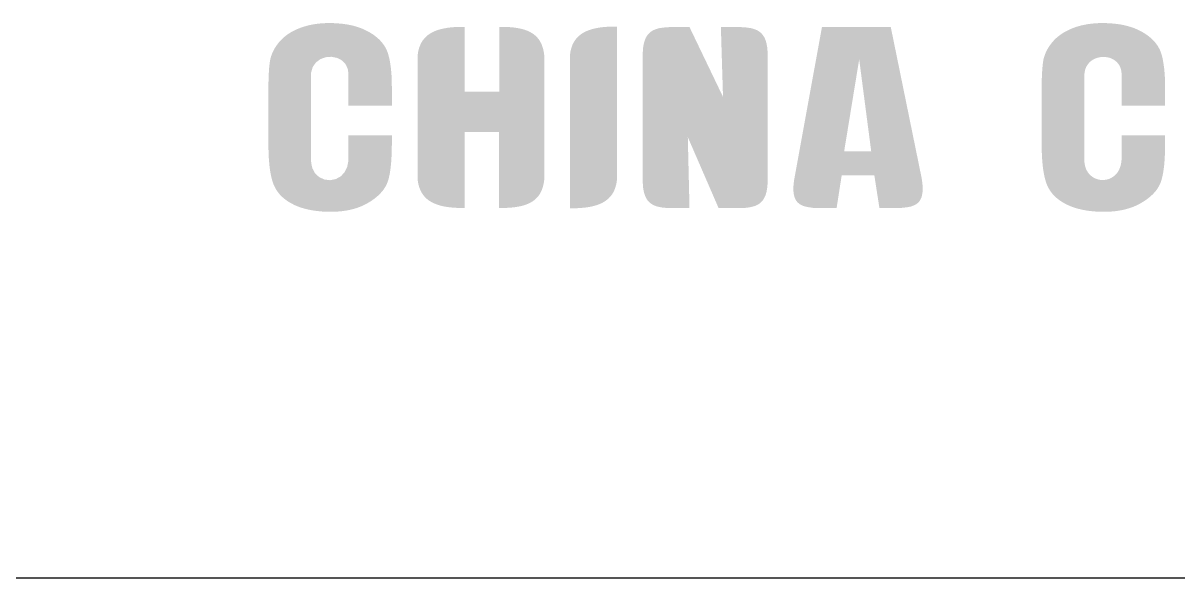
# Model space of a CAD drawing. Extents: x 757 to 8510, y -6585 to 527.
# Drawn here: x 1797.13 to 1817.7, y -833.65 to -823.76 of the extents above; entities that cross this region are included whole.
import ezdxf

# ---------------------------------------------------------------- set-up
doc = ezdxf.new("R2010")
doc.units = 0
doc.header["$MEASUREMENT"] = 0
doc.layers.add('图框', color=92, linetype='CONTINUOUS')

# ---------------------------------------------------------------- blocks, each defined once
blk = doc.blocks.new('LOGO_CD')
at = {"layer": '图框', "linetype": 'Continuous', "lineweight": -3}
h = blk.add_hatch(color=7, dxfattribs=at)
h.dxf.hatch_style = 1
h.paths.add_polyline_path([(25.661, 7.111), (25.63, 7.07), (25.602, 7.029), (25.577, 6.988), (25.556, 6.946), (25.538, 6.904), (25.523, 6.861), (25.511, 6.818), (25.503, 6.774), (25.5, 6.752), (25.497, 6.728), (25.494, 6.703), (25.491, 6.676), (25.489, 6.648), (25.487, 6.619), (25.485, 6.589), (25.483, 6.557), (25.482, 6.523), (25.48, 6.488), (25.479, 6.452), (25.478, 6.415), (25.477, 6.376), (25.477, 6.336), (25.477, 6.294), (25.476, 6.251), (25.476, 6.251), (25.476, 5.309), (25.476, 5.294), (25.477, 5.28), (25.477, 5.265), (25.477, 5.251), (25.477, 5.236), (25.477, 5.222), (25.477, 5.208), (25.478, 5.194), (25.478, 5.18), (25.479, 5.167), (25.479, 5.153), (25.479, 5.139), (25.48, 5.126), (25.481, 5.113), (25.481, 5.1), (25.482, 5.087), (25.482, 5.074), (25.483, 5.061), (25.484, 5.048), (25.485, 5.036), (25.486, 5.023), (25.487, 5.011), (25.488, 4.999), (25.489, 4.987), (25.49, 4.975), (25.491, 4.963), (25.492, 4.951), (25.493, 4.939), (25.494, 4.928), (25.495, 4.916), (25.497, 4.905), (25.498, 4.894), (25.499, 4.883), (25.501, 4.872), (25.502, 4.861), (25.504, 4.851), (25.505, 4.84), (25.507, 4.829), (25.508, 4.819), (25.51, 4.809), (25.512, 4.799), (25.513, 4.789), (25.515, 4.779), (25.517, 4.769), (25.519, 4.759), (25.521, 4.75), (25.523, 4.74), (25.525, 4.731), (25.527, 4.722), (25.529, 4.713), (25.531, 4.704), (25.533, 4.695), (25.535, 4.686), (25.538, 4.678), (25.54, 4.669), (25.542, 4.661), (25.545, 4.653), (25.547, 4.644), (25.549, 4.636), (25.552, 4.629), (25.555, 4.621), (25.557, 4.613), (25.56, 4.605), (25.562, 4.598), (25.574, 4.569), (25.587, 4.541), (25.601, 4.513), (25.617, 4.487), (25.634, 4.461), (25.652, 4.436), (25.672, 4.411), (25.693, 4.388), (25.716, 4.365), (25.74, 4.343), (25.766, 4.322), (25.793, 4.302), (25.821, 4.282), (25.851, 4.264), (25.882, 4.246), (25.914, 4.229), (25.948, 4.212), (25.982, 4.197), (26.018, 4.183), (26.055, 4.17), (26.094, 4.158), (26.133, 4.147), (26.173, 4.137), (26.215, 4.128), (26.258, 4.12), (26.302, 4.113), (26.347, 4.108), (26.393, 4.103), (26.44, 4.099), (26.488, 4.097), (26.538, 4.095), (26.589, 4.094), (26.637, 4.095), (26.685, 4.097), (26.731, 4.1), (26.777, 4.104), (26.822, 4.11), (26.866, 4.117), (26.909, 4.125), (26.95, 4.134), (26.991, 4.145), (27.031, 4.156), (27.07, 4.169), (27.108, 4.183), (27.145, 4.199), (27.181, 4.215), (27.216, 4.233), (27.25, 4.252), (27.283, 4.272), (27.314, 4.292), (27.344, 4.313), (27.373, 4.334), (27.399, 4.356), (27.425, 4.378), (27.449, 4.4), (27.471, 4.423), (27.492, 4.446), (27.512, 4.469), (27.53, 4.493), (27.546, 4.518), (27.561, 4.542), (27.575, 4.568), (27.587, 4.593), (27.597, 4.619), (27.602, 4.632), (27.607, 4.646), (27.611, 4.661), (27.616, 4.676), (27.62, 4.692), (27.624, 4.708), (27.628, 4.725), (27.632, 4.742), (27.635, 4.76), (27.639, 4.778), (27.642, 4.797), (27.645, 4.817), (27.648, 4.837), (27.651, 4.858), (27.654, 4.879), (27.656, 4.901), (27.658, 4.924), (27.661, 4.947), (27.663, 4.97), (27.665, 4.994), (27.666, 5.019), (27.668, 5.044), (27.669, 5.07), (27.671, 5.097), (27.672, 5.124), (27.673, 5.151), (27.674, 5.179), (27.675, 5.208), (27.675, 5.237), (27.675, 5.267), (27.676, 5.298), (27.676, 5.329), (27.676, 5.329), (27.676, 5.454), (26.9, 5.454), (26.9, 4.995), (26.879, 4.892), (26.834, 4.799), (26.765, 4.726), (26.677, 4.677), (26.576, 4.657), (26.475, 4.669), (26.381, 4.712), (26.307, 4.781), (26.261, 4.867), (26.239, 4.958), (26.237, 5.013), (26.237, 6.573), (26.264, 6.671), (26.321, 6.754), (26.402, 6.815), (26.498, 6.849), (26.6, 6.857), (26.699, 6.837), (26.789, 6.791), (26.856, 6.718), (26.893, 6.63), (26.9, 6.563), (26.9, 5.983), (27.676, 5.983), (27.676, 6.289), (27.675, 6.345), (27.674, 6.399), (27.673, 6.451), (27.671, 6.501), (27.668, 6.549), (27.664, 6.595), (27.66, 6.64), (27.655, 6.682), (27.649, 6.723), (27.643, 6.762), (27.636, 6.799), (27.629, 6.834), (27.62, 6.867), (27.612, 6.899), (27.602, 6.928), (27.592, 6.956), (27.581, 6.983), (27.568, 7.009), (27.554, 7.034), (27.538, 7.059), (27.521, 7.083), (27.503, 7.107), (27.483, 7.13), (27.462, 7.153), (27.439, 7.175), (27.415, 7.196), (27.389, 7.217), (27.363, 7.238), (27.334, 7.258), (27.304, 7.277), (27.273, 7.296), (27.24, 7.314), (27.206, 7.331), (27.171, 7.347), (27.135, 7.363), (27.098, 7.377), (27.059, 7.389), (27.02, 7.401), (26.979, 7.412), (26.937, 7.421), (26.894, 7.43), (26.85, 7.437), (26.805, 7.443), (26.758, 7.448), (26.711, 7.452), (26.662, 7.455), (26.612, 7.457), (26.561, 7.457), (26.524, 7.457), (26.487, 7.456), (26.45, 7.454), (26.415, 7.452), (26.379, 7.448), (26.344, 7.444), (26.31, 7.44), (26.276, 7.434), (26.243, 7.428), (26.21, 7.421), (26.178, 7.414), (26.147, 7.405), (26.116, 7.396), (26.085, 7.387), (26.055, 7.376), (26.026, 7.365), (25.969, 7.341), (25.915, 7.314), (25.865, 7.286), (25.818, 7.255), (25.774, 7.222), (25.733, 7.187), (25.696, 7.15)])
h = blk.add_hatch(color=7, dxfattribs=at)
h.dxf.hatch_style = 1
h.paths.add_polyline_path([(39.278, 6.774), (39.275, 6.752), (39.272, 6.728), (39.269, 6.703), (39.267, 6.676), (39.264, 6.648), (39.262, 6.619), (39.26, 6.589), (39.258, 6.557), (39.257, 6.523), (39.255, 6.488), (39.254, 6.452), (39.253, 6.415), (39.253, 6.376), (39.252, 6.336), (39.252, 6.294), (39.252, 6.251), (39.252, 6.251), (39.252, 5.309), (39.252, 5.294), (39.252, 5.28), (39.252, 5.265), (39.252, 5.251), (39.252, 5.236), (39.252, 5.222), (39.253, 5.208), (39.253, 5.194), (39.253, 5.18), (39.254, 5.167), (39.254, 5.153), (39.255, 5.139), (39.255, 5.126), (39.256, 5.113), (39.256, 5.1), (39.257, 5.087), (39.258, 5.074), (39.258, 5.061), (39.259, 5.048), (39.26, 5.036), (39.261, 5.023), (39.262, 5.011), (39.263, 4.999), (39.264, 4.987), (39.265, 4.975), (39.266, 4.963), (39.267, 4.951), (39.268, 4.939), (39.269, 4.928), (39.271, 4.916), (39.272, 4.905), (39.273, 4.894), (39.274, 4.883), (39.276, 4.872), (39.277, 4.861), (39.279, 4.851), (39.28, 4.84), (39.282, 4.829), (39.284, 4.819), (39.285, 4.809), (39.287, 4.799), (39.289, 4.789), (39.29, 4.779), (39.292, 4.769), (39.294, 4.759), (39.296, 4.75), (39.298, 4.74), (39.3, 4.731), (39.302, 4.722), (39.304, 4.713), (39.306, 4.704), (39.308, 4.695), (39.311, 4.686), (39.313, 4.678), (39.315, 4.669), (39.317, 4.661), (39.32, 4.653), (39.322, 4.644), (39.325, 4.636), (39.327, 4.629), (39.33, 4.621), (39.332, 4.613), (39.335, 4.605), (39.338, 4.598), (39.349, 4.569), (39.362, 4.541), (39.376, 4.513), (39.392, 4.487), (39.409, 4.461), (39.427, 4.436), (39.447, 4.411), (39.469, 4.388), (39.491, 4.365), (39.515, 4.343), (39.541, 4.322), (39.568, 4.302), (39.596, 4.282), (39.626, 4.264), (39.657, 4.246), (39.689, 4.229), (39.723, 4.212), (39.758, 4.197), (39.794, 4.183), (39.831, 4.17), (39.869, 4.158), (39.908, 4.147), (39.949, 4.137), (39.99, 4.128), (40.033, 4.12), (40.077, 4.113), (40.122, 4.108), (40.168, 4.103), (40.215, 4.099), (40.264, 4.097), (40.313, 4.095), (40.364, 4.094), (40.412, 4.095), (40.46, 4.097), (40.507, 4.1), (40.552, 4.104), (40.597, 4.11), (40.641, 4.117), (40.684, 4.125), (40.726, 4.134), (40.767, 4.145), (40.807, 4.156), (40.845, 4.169), (40.883, 4.183), (40.92, 4.199), (40.956, 4.215), (40.991, 4.233), (41.025, 4.252), (41.058, 4.272), (41.09, 4.292), (41.119, 4.313), (41.148, 4.334), (41.175, 4.356), (41.2, 4.378), (41.224, 4.4), (41.247, 4.423), (41.267, 4.446), (41.287, 4.469), (41.305, 4.493), (41.321, 4.518), (41.336, 4.542), (41.35, 4.568), (41.362, 4.593), (41.372, 4.619), (41.377, 4.632), (41.382, 4.646), (41.386, 4.661), (41.391, 4.676), (41.395, 4.692), (41.399, 4.708), (41.403, 4.725), (41.407, 4.742), (41.41, 4.76), (41.414, 4.778), (41.417, 4.797), (41.42, 4.817), (41.423, 4.837), (41.426, 4.858), (41.429, 4.879), (41.431, 4.901), (41.434, 4.924), (41.436, 4.947), (41.438, 4.97), (41.44, 4.994), (41.442, 5.019), (41.443, 5.044), (41.445, 5.07), (41.446, 5.097), (41.447, 5.124), (41.448, 5.151), (41.449, 5.179), (41.45, 5.208), (41.45, 5.237), (41.451, 5.267), (41.451, 5.298), (41.451, 5.329), (41.451, 5.329), (41.451, 5.454), (41.451, 5.454), (40.675, 5.454), (40.675, 5.454), (40.675, 5.05), (40.675, 5.044), (40.675, 5.038), (40.675, 5.032), (40.674, 5.026), (40.674, 5.02), (40.674, 5.014), (40.673, 5.008), (40.673, 5.003), (40.672, 4.997), (40.672, 4.991), (40.671, 4.986), (40.671, 4.98), (40.67, 4.975), (40.669, 4.969), (40.668, 4.964), (40.667, 4.959), (40.666, 4.953), (40.665, 4.948), (40.664, 4.943), (40.663, 4.938), (40.662, 4.933), (40.661, 4.927), (40.66, 4.922), (40.658, 4.918), (40.657, 4.913), (40.656, 4.908), (40.654, 4.903), (40.653, 4.898), (40.651, 4.893), (40.65, 4.889), (40.648, 4.884), (40.646, 4.88), (40.645, 4.875), (40.643, 4.871), (40.641, 4.866), (40.639, 4.862), (40.637, 4.858), (40.635, 4.853), (40.633, 4.849), (40.631, 4.845), (40.629, 4.841), (40.627, 4.837), (40.623, 4.829), (40.618, 4.821), (40.614, 4.813), (40.609, 4.806), (40.604, 4.798), (40.599, 4.791), (40.594, 4.784), (40.588, 4.778), (40.583, 4.771), (40.577, 4.765), (40.571, 4.759), (40.565, 4.753), (40.559, 4.747), (40.553, 4.741), (40.547, 4.736), (40.541, 4.731), (40.534, 4.726), (40.528, 4.721), (40.521, 4.716), (40.514, 4.712), (40.508, 4.708), (40.501, 4.703), (40.494, 4.7), (40.487, 4.696), (40.48, 4.692), (40.472, 4.689), (40.465, 4.686), (40.458, 4.683), (40.451, 4.68), (40.443, 4.678), (40.436, 4.675), (40.428, 4.673), (40.421, 4.671), (40.413, 4.669), (40.405, 4.667), (40.398, 4.666), (40.39, 4.665), (40.382, 4.664), (40.375, 4.663), (40.367, 4.662), (40.359, 4.661), (40.351, 4.661), (40.344, 4.661), (40.336, 4.661), (40.328, 4.661), (40.32, 4.661), (40.313, 4.662), (40.305, 4.663), (40.297, 4.663), (40.289, 4.664), (40.282, 4.666), (40.274, 4.667), (40.267, 4.669), (40.259, 4.671), (40.252, 4.673), (40.244, 4.675), (40.237, 4.677), (40.229, 4.68), (40.222, 4.682), (40.215, 4.685), (40.208, 4.688), (40.2, 4.692), (40.193, 4.695), (40.186, 4.699), (40.18, 4.702), (40.173, 4.706), (40.166, 4.71), (40.159, 4.715), (40.153, 4.719), (40.146, 4.724), (40.14, 4.729), (40.134, 4.734), (40.128, 4.739), (40.122, 4.744), (40.116, 4.75), (40.11, 4.756), (40.104, 4.762), (40.099, 4.768), (40.094, 4.774), (40.088, 4.78), (40.083, 4.787), (40.078, 4.794), (40.073, 4.801), (40.069, 4.808), (40.064, 4.815), (40.06, 4.823), (40.056, 4.83), (40.052, 4.838), (40.048, 4.846), (40.044, 4.854), (40.041, 4.863), (40.039, 4.867), (40.037, 4.871), (40.036, 4.876), (40.034, 4.88), (40.033, 4.884), (40.031, 4.889), (40.03, 4.893), (40.029, 4.898), (40.027, 4.902), (40.026, 4.907), (40.025, 4.912), (40.024, 4.916), (40.023, 4.921), (40.022, 4.926), (40.021, 4.931), (40.02, 4.936), (40.019, 4.941), (40.018, 4.946), (40.017, 4.951), (40.017, 4.956), (40.016, 4.961), (40.015, 4.966), (40.015, 4.971), (40.014, 4.976), (40.014, 4.982), (40.013, 4.987), (40.013, 4.992), (40.013, 4.998), (40.013, 5.003), (40.012, 5.009), (40.012, 5.014), (40.012, 5.02), (40.012, 5.02), (40.012, 6.519), (40.012, 6.524), (40.012, 6.529), (40.013, 6.534), (40.013, 6.539), (40.013, 6.544), (40.013, 6.549), (40.014, 6.554), (40.014, 6.559), (40.015, 6.564), (40.015, 6.568), (40.016, 6.573), (40.017, 6.578), (40.017, 6.582), (40.018, 6.587), (40.019, 6.592), (40.02, 6.596), (40.021, 6.601), (40.022, 6.605), (40.023, 6.61), (40.024, 6.614), (40.025, 6.618), (40.026, 6.623), (40.027, 6.627), (40.029, 6.631), (40.03, 6.635), (40.031, 6.64), (40.033, 6.644), (40.034, 6.648), (40.036, 6.652), (40.037, 6.656), (40.039, 6.66), (40.041, 6.664), (40.043, 6.667), (40.044, 6.671), (40.046, 6.675), (40.048, 6.679), (40.05, 6.683), (40.052, 6.686), (40.054, 6.69), (40.056, 6.693), (40.058, 6.697), (40.06, 6.7), (40.062, 6.704), (40.064, 6.707), (40.067, 6.711), (40.069, 6.714), (40.071, 6.717), (40.073, 6.721), (40.076, 6.724), (40.078, 6.727), (40.081, 6.73), (40.083, 6.733), (40.086, 6.736), (40.088, 6.74), (40.091, 6.743), (40.094, 6.745), (40.096, 6.748), (40.099, 6.751), (40.104, 6.757), (40.11, 6.762), (40.116, 6.768), (40.122, 6.773), (40.128, 6.778), (40.134, 6.783), (40.14, 6.787), (40.146, 6.792), (40.153, 6.796), (40.159, 6.8), (40.166, 6.804), (40.173, 6.808), (40.18, 6.812), (40.186, 6.816), (40.193, 6.819), (40.2, 6.822), (40.208, 6.825), (40.215, 6.828), (40.222, 6.831), (40.229, 6.834), (40.237, 6.836), (40.244, 6.839), (40.252, 6.841), (40.259, 6.843), (40.267, 6.844), (40.274, 6.846), (40.282, 6.848), (40.289, 6.849), (40.297, 6.85), (40.305, 6.851), (40.313, 6.852), (40.32, 6.853), (40.328, 6.853), (40.336, 6.854), (40.344, 6.854), (40.351, 6.854), (40.359, 6.854), (40.367, 6.854), (40.375, 6.854), (40.382, 6.853), (40.39, 6.852), (40.398, 6.851), (40.405, 6.85), (40.413, 6.849), (40.421, 6.848), (40.428, 6.847), (40.436, 6.845), (40.443, 6.843), (40.451, 6.841), (40.458, 6.839), (40.465, 6.837), (40.472, 6.834), (40.48, 6.832), (40.487, 6.829), (40.494, 6.826), (40.501, 6.823), (40.508, 6.82), (40.514, 6.817), (40.521, 6.813), (40.528, 6.809), (40.534, 6.806), (40.541, 6.802), (40.547, 6.797), (40.553, 6.793), (40.559, 6.789), (40.565, 6.784), (40.571, 6.779), (40.577, 6.774), (40.583, 6.769), (40.588, 6.764), (40.594, 6.759), (40.596, 6.756), (40.599, 6.753), (40.601, 6.75), (40.604, 6.747), (40.606, 6.745), (40.609, 6.742), (40.611, 6.739), (40.614, 6.736), (40.616, 6.732), (40.618, 6.729), (40.621, 6.726), (40.623, 6.723), (40.625, 6.72), (40.627, 6.717), (40.629, 6.713), (40.631, 6.71), (40.633, 6.707), (40.635, 6.703), (40.637, 6.7), (40.639, 6.696), (40.641, 6.693), (40.643, 6.689), (40.645, 6.685), (40.646, 6.682), (40.648, 6.678), (40.65, 6.674), (40.651, 6.671), (40.653, 6.667), (40.654, 6.663), (40.656, 6.659), (40.657, 6.655), (40.658, 6.651), (40.66, 6.647), (40.661, 6.643), (40.662, 6.639), (40.663, 6.635), (40.664, 6.631), (40.665, 6.627), (40.666, 6.622), (40.667, 6.618), (40.668, 6.614), (40.669, 6.609), (40.67, 6.605), (40.671, 6.601), (40.671, 6.596), (40.672, 6.592), (40.672, 6.587), (40.673, 6.583), (40.673, 6.578), (40.674, 6.573), (40.674, 6.569), (40.674, 6.564), (40.675, 6.559), (40.675, 6.554), (40.675, 6.549), (40.675, 6.545), (40.675, 6.544), (40.675, 5.983), (40.675, 5.983), (41.451, 5.983), (41.451, 6.289), (41.451, 6.345), (41.45, 6.399), (41.448, 6.451), (41.446, 6.501), (41.443, 6.549), (41.439, 6.595), (41.435, 6.64), (41.43, 6.682), (41.424, 6.723), (41.418, 6.762), (41.411, 6.799), (41.404, 6.834), (41.396, 6.867), (41.387, 6.899), (41.377, 6.928), (41.367, 6.956), (41.356, 6.983), (41.343, 7.009), (41.329, 7.034), (41.313, 7.059), (41.296, 7.083), (41.278, 7.107), (41.258, 7.13), (41.237, 7.153), (41.214, 7.175), (41.19, 7.196), (41.165, 7.217), (41.138, 7.238), (41.109, 7.258), (41.08, 7.277), (41.048, 7.296), (41.016, 7.314), (40.982, 7.331), (40.947, 7.347), (40.91, 7.363), (40.873, 7.377), (40.835, 7.389), (40.795, 7.401), (40.754, 7.412), (40.712, 7.421), (40.669, 7.43), (40.625, 7.437), (40.58, 7.443), (40.534, 7.448), (40.486, 7.452), (40.437, 7.455), (40.388, 7.457), (40.337, 7.457), (40.299, 7.457), (40.262, 7.456), (40.226, 7.454), (40.19, 7.452), (40.154, 7.448), (40.12, 7.444), (40.085, 7.44), (40.051, 7.434), (40.018, 7.428), (39.986, 7.421), (39.953, 7.414), (39.922, 7.405), (39.891, 7.396), (39.86, 7.387), (39.83, 7.376), (39.801, 7.365), (39.744, 7.341), (39.691, 7.314), (39.64, 7.286), (39.593, 7.255), (39.549, 7.222), (39.508, 7.187), (39.471, 7.15), (39.437, 7.111), (39.405, 7.07), (39.377, 7.029), (39.352, 6.988), (39.331, 6.946), (39.313, 6.904), (39.298, 6.861), (39.286, 6.818)])
h = blk.add_hatch(color=7, dxfattribs=at)
h.dxf.hatch_style = 1
h.paths.add_polyline_path([(28.136, 4.664), (28.138, 4.647), (28.14, 4.631), (28.143, 4.615), (28.146, 4.6), (28.149, 4.584), (28.153, 4.569), (28.157, 4.554), (28.161, 4.54), (28.166, 4.525), (28.171, 4.512), (28.176, 4.498), (28.182, 4.485), (28.187, 4.472), (28.194, 4.459), (28.2, 4.446), (28.207, 4.434), (28.215, 4.422), (28.222, 4.41), (28.23, 4.399), (28.239, 4.388), (28.243, 4.383), (28.247, 4.377), (28.252, 4.372), (28.256, 4.367), (28.261, 4.362), (28.266, 4.356), (28.271, 4.351), (28.275, 4.347), (28.28, 4.342), (28.286, 4.337), (28.291, 4.332), (28.296, 4.327), (28.301, 4.323), (28.307, 4.318), (28.312, 4.314), (28.318, 4.309), (28.324, 4.305), (28.329, 4.301), (28.335, 4.297), (28.341, 4.292), (28.347, 4.288), (28.354, 4.284), (28.36, 4.28), (28.366, 4.277), (28.373, 4.273), (28.379, 4.269), (28.386, 4.265), (28.393, 4.262), (28.399, 4.258), (28.406, 4.255), (28.413, 4.251), (28.42, 4.248), (28.427, 4.245), (28.435, 4.242), (28.442, 4.239), (28.45, 4.235), (28.457, 4.232), (28.465, 4.229), (28.472, 4.227), (28.48, 4.224), (28.488, 4.221), (28.496, 4.218), (28.504, 4.216), (28.513, 4.213), (28.521, 4.211), (28.529, 4.208), (28.538, 4.206), (28.546, 4.204), (28.555, 4.201), (28.564, 4.199), (28.573, 4.197), (28.582, 4.195), (28.591, 4.193), (28.6, 4.191), (28.609, 4.189), (28.619, 4.188), (28.628, 4.186), (28.638, 4.184), (28.647, 4.183), (28.657, 4.181), (28.667, 4.18), (28.677, 4.178), (28.687, 4.177), (28.697, 4.176), (28.707, 4.174), (28.718, 4.173), (28.728, 4.172), (28.739, 4.171), (28.749, 4.17), (28.76, 4.169), (28.771, 4.168), (28.782, 4.167), (28.793, 4.167), (28.804, 4.166), (28.815, 4.165), (28.826, 4.165), (28.838, 4.164), (28.849, 4.164), (28.861, 4.164), (28.873, 4.163), (28.885, 4.163), (28.897, 4.163), (28.909, 4.163), (28.921, 4.163), (28.933, 4.163), (28.946, 4.163), (28.958, 4.163), (28.971, 4.163), (28.971, 4.163), (28.971, 5.518), (29.585, 5.518), (29.585, 4.163), (29.601, 4.163), (29.614, 4.163), (29.626, 4.163), (29.638, 4.163), (29.65, 4.163), (29.662, 4.163), (29.674, 4.163), (29.686, 4.163), (29.698, 4.164), (29.709, 4.164), (29.72, 4.164), (29.732, 4.165), (29.743, 4.165), (29.754, 4.166), (29.765, 4.167), (29.776, 4.167), (29.787, 4.168), (29.797, 4.169), (29.808, 4.17), (29.818, 4.171), (29.829, 4.172), (29.839, 4.173), (29.849, 4.174), (29.859, 4.176), (29.869, 4.177), (29.879, 4.178), (29.888, 4.18), (29.898, 4.181), (29.907, 4.183), (29.917, 4.184), (29.926, 4.186), (29.935, 4.188), (29.944, 4.189), (29.953, 4.191), (29.962, 4.193), (29.971, 4.195), (29.98, 4.197), (29.988, 4.199), (29.997, 4.201), (30.005, 4.204), (30.013, 4.206), (30.021, 4.208), (30.029, 4.211), (30.037, 4.213), (30.045, 4.216), (30.053, 4.218), (30.061, 4.221), (30.068, 4.224), (30.076, 4.227), (30.083, 4.229), (30.09, 4.232), (30.097, 4.235), (30.104, 4.239), (30.111, 4.242), (30.118, 4.245), (30.125, 4.248), (30.132, 4.251), (30.138, 4.255), (30.145, 4.258), (30.151, 4.262), (30.158, 4.265), (30.164, 4.269), (30.17, 4.273), (30.176, 4.277), (30.182, 4.28), (30.188, 4.284), (30.194, 4.288), (30.199, 4.292), (30.205, 4.297), (30.21, 4.301), (30.216, 4.305), (30.221, 4.309), (30.226, 4.314), (30.232, 4.318), (30.237, 4.323), (30.242, 4.327), (30.246, 4.332), (30.251, 4.337), (30.256, 4.342), (30.261, 4.347), (30.265, 4.351), (30.27, 4.356), (30.274, 4.362), (30.278, 4.367), (30.282, 4.372), (30.287, 4.377), (30.291, 4.383), (30.295, 4.388), (30.298, 4.394), (30.302, 4.399), (30.306, 4.405), (30.31, 4.41), (30.313, 4.416), (30.317, 4.422), (30.32, 4.428), (30.323, 4.434), (30.327, 4.44), (30.33, 4.446), (30.333, 4.452), (30.336, 4.459), (30.339, 4.465), (30.342, 4.472), (30.344, 4.478), (30.347, 4.485), (30.35, 4.491), (30.352, 4.498), (30.355, 4.505), (30.357, 4.512), (30.359, 4.518), (30.362, 4.525), (30.364, 4.533), (30.366, 4.54), (30.368, 4.547), (30.37, 4.554), (30.372, 4.562), (30.373, 4.569), (30.375, 4.577), (30.377, 4.584), (30.378, 4.592), (30.38, 4.599), (30.381, 4.607), (30.383, 4.615), (30.384, 4.623), (30.385, 4.631), (30.387, 4.639), (30.388, 4.647), (30.389, 4.656), (30.39, 4.664), (30.39, 4.664), (30.39, 6.888), (30.388, 6.905), (30.385, 6.921), (30.383, 6.937), (30.38, 6.953), (30.377, 6.968), (30.375, 6.976), (30.373, 6.983), (30.372, 6.991), (30.37, 6.998), (30.368, 7.005), (30.366, 7.013), (30.364, 7.02), (30.362, 7.027), (30.359, 7.034), (30.357, 7.041), (30.355, 7.048), (30.352, 7.054), (30.35, 7.061), (30.347, 7.068), (30.344, 7.074), (30.342, 7.081), (30.339, 7.087), (30.336, 7.094), (30.333, 7.1), (30.33, 7.106), (30.327, 7.112), (30.323, 7.118), (30.32, 7.124), (30.317, 7.13), (30.313, 7.136), (30.31, 7.142), (30.306, 7.148), (30.302, 7.153), (30.298, 7.159), (30.295, 7.164), (30.291, 7.17), (30.287, 7.175), (30.282, 7.18), (30.278, 7.186), (30.274, 7.191), (30.27, 7.196), (30.265, 7.201), (30.261, 7.206), (30.256, 7.211), (30.251, 7.216), (30.246, 7.22), (30.242, 7.225), (30.237, 7.23), (30.232, 7.234), (30.226, 7.239), (30.221, 7.243), (30.216, 7.247), (30.21, 7.252), (30.205, 7.256), (30.199, 7.26), (30.194, 7.264), (30.188, 7.268), (30.182, 7.272), (30.176, 7.276), (30.17, 7.28), (30.164, 7.283), (30.158, 7.287), (30.151, 7.291), (30.145, 7.294), (30.138, 7.298), (30.132, 7.301), (30.125, 7.304), (30.118, 7.307), (30.111, 7.311), (30.104, 7.314), (30.097, 7.317), (30.09, 7.32), (30.083, 7.323), (30.076, 7.326), (30.068, 7.329), (30.061, 7.331), (30.053, 7.334), (30.045, 7.337), (30.037, 7.339), (30.029, 7.342), (30.021, 7.344), (30.013, 7.346), (30.005, 7.349), (29.997, 7.351), (29.988, 7.353), (29.98, 7.355), (29.971, 7.357), (29.962, 7.359), (29.953, 7.361), (29.944, 7.363), (29.935, 7.365), (29.926, 7.366), (29.917, 7.368), (29.907, 7.37), (29.898, 7.371), (29.888, 7.373), (29.879, 7.374), (29.869, 7.376), (29.859, 7.377), (29.849, 7.378), (29.839, 7.379), (29.829, 7.38), (29.818, 7.381), (29.808, 7.382), (29.797, 7.383), (29.787, 7.384), (29.776, 7.385), (29.765, 7.386), (29.754, 7.386), (29.743, 7.387), (29.732, 7.388), (29.721, 7.388), (29.709, 7.388), (29.698, 7.389), (29.686, 7.389), (29.674, 7.389), (29.662, 7.39), (29.65, 7.39), (29.638, 7.39), (29.626, 7.39), (29.614, 7.39), (29.601, 7.39), (29.589, 7.39), (29.589, 6.685), (29.589, 6.236), (28.971, 6.236), (28.971, 7.39), (28.958, 7.39), (28.946, 7.39), (28.933, 7.39), (28.921, 7.39), (28.909, 7.39), (28.897, 7.39), (28.885, 7.389), (28.873, 7.389), (28.861, 7.389), (28.849, 7.388), (28.838, 7.388), (28.827, 7.388), (28.815, 7.387), (28.804, 7.386), (28.793, 7.386), (28.782, 7.385), (28.771, 7.384), (28.76, 7.383), (28.749, 7.382), (28.739, 7.381), (28.728, 7.38), (28.718, 7.379), (28.707, 7.378), (28.697, 7.377), (28.687, 7.376), (28.677, 7.374), (28.667, 7.373), (28.657, 7.371), (28.647, 7.37), (28.638, 7.368), (28.628, 7.366), (28.619, 7.365), (28.609, 7.363), (28.6, 7.361), (28.591, 7.359), (28.582, 7.357), (28.573, 7.355), (28.564, 7.353), (28.555, 7.351), (28.546, 7.349), (28.538, 7.346), (28.529, 7.344), (28.521, 7.342), (28.513, 7.339), (28.504, 7.337), (28.496, 7.334), (28.488, 7.331), (28.48, 7.329), (28.472, 7.326), (28.465, 7.323), (28.457, 7.32), (28.45, 7.317), (28.442, 7.314), (28.435, 7.311), (28.427, 7.307), (28.42, 7.304), (28.413, 7.301), (28.406, 7.298), (28.399, 7.294), (28.393, 7.291), (28.386, 7.287), (28.379, 7.283), (28.373, 7.28), (28.366, 7.276), (28.36, 7.272), (28.354, 7.268), (28.347, 7.264), (28.341, 7.26), (28.335, 7.256), (28.33, 7.252), (28.324, 7.247), (28.318, 7.243), (28.312, 7.239), (28.307, 7.234), (28.301, 7.23), (28.296, 7.225), (28.291, 7.22), (28.286, 7.216), (28.28, 7.211), (28.275, 7.206), (28.271, 7.201), (28.266, 7.196), (28.261, 7.191), (28.256, 7.186), (28.252, 7.18), (28.247, 7.175), (28.243, 7.17), (28.239, 7.164), (28.234, 7.159), (28.23, 7.153), (28.226, 7.148), (28.222, 7.142), (28.218, 7.136), (28.215, 7.13), (28.211, 7.124), (28.207, 7.118), (28.204, 7.112), (28.2, 7.106), (28.197, 7.1), (28.194, 7.094), (28.191, 7.087), (28.187, 7.081), (28.184, 7.074), (28.182, 7.068), (28.179, 7.061), (28.176, 7.054), (28.173, 7.048), (28.171, 7.041), (28.168, 7.034), (28.166, 7.027), (28.163, 7.02), (28.161, 7.013), (28.159, 7.005), (28.157, 6.998), (28.155, 6.991), (28.153, 6.983), (28.151, 6.976), (28.149, 6.968), (28.147, 6.961), (28.146, 6.953), (28.144, 6.945), (28.143, 6.937), (28.141, 6.929), (28.14, 6.921), (28.139, 6.913), (28.138, 6.905), (28.137, 6.897), (28.136, 6.888), (28.136, 6.888)])
h = blk.add_hatch(color=7, dxfattribs=at)
h.dxf.hatch_style = 1
h.paths.add_polyline_path([(31.684, 7.394), (31.684, 7.395), (31.683, 7.395), (31.681, 7.395), (31.666, 7.395), (31.635, 7.395), (31.605, 7.395), (31.575, 7.394), (31.546, 7.393), (31.518, 7.391), (31.49, 7.39), (31.463, 7.387), (31.437, 7.385), (31.411, 7.382), (31.386, 7.379), (31.361, 7.375), (31.337, 7.371), (31.314, 7.366), (31.291, 7.361), (31.269, 7.356), (31.247, 7.35), (31.226, 7.344), (31.206, 7.338), (31.186, 7.331), (31.167, 7.324), (31.149, 7.316), (31.131, 7.308), (31.113, 7.299), (31.096, 7.29), (31.08, 7.281), (31.064, 7.271), (31.049, 7.261), (31.035, 7.25), (31.021, 7.239), (31.007, 7.228), (30.994, 7.216), (30.982, 7.203), (30.97, 7.191), (30.959, 7.178), (30.948, 7.164), (30.938, 7.15), (30.929, 7.135), (30.919, 7.12), (30.911, 7.105), (30.903, 7.089), (30.895, 7.073), (30.888, 7.056), (30.882, 7.039), (30.876, 7.021), (30.871, 7.003), (30.866, 6.985), (30.861, 6.966), (30.857, 6.946), (30.854, 6.926), (30.851, 6.906), (30.85, 6.896), (30.85, 6.894), (30.85, 6.894), (30.85, 6.893), (30.85, 4.158), (30.85, 4.157), (30.851, 4.157), (30.853, 4.157), (30.868, 4.157), (30.899, 4.157), (30.929, 4.158), (30.959, 4.158), (30.988, 4.159), (31.016, 4.161), (31.044, 4.162), (31.071, 4.165), (31.097, 4.167), (31.123, 4.17), (31.148, 4.174), (31.173, 4.177), (31.197, 4.181), (31.22, 4.186), (31.243, 4.191), (31.265, 4.196), (31.287, 4.202), (31.308, 4.208), (31.328, 4.214), (31.348, 4.221), (31.367, 4.229), (31.385, 4.236), (31.403, 4.244), (31.421, 4.253), (31.438, 4.262), (31.454, 4.271), (31.47, 4.281), (31.485, 4.291), (31.499, 4.302), (31.513, 4.313), (31.527, 4.324), (31.54, 4.336), (31.552, 4.349), (31.564, 4.361), (31.575, 4.375), (31.586, 4.388), (31.596, 4.402), (31.606, 4.417), (31.615, 4.432), (31.623, 4.447), (31.631, 4.463), (31.639, 4.479), (31.646, 4.496), (31.652, 4.513), (31.658, 4.531), (31.663, 4.549), (31.668, 4.567), (31.673, 4.586), (31.677, 4.606), (31.68, 4.626), (31.683, 4.646), (31.684, 4.657), (31.684, 4.659)])
h = blk.add_hatch(color=7, dxfattribs=at)
h.dxf.hatch_style = 1
h.paths.add_polyline_path([(32.144, 4.664), (32.145, 4.639), (32.145, 4.615), (32.147, 4.591), (32.148, 4.568), (32.15, 4.546), (32.152, 4.525), (32.155, 4.504), (32.158, 4.484), (32.162, 4.465), (32.166, 4.447), (32.171, 4.43), (32.176, 4.413), (32.181, 4.397), (32.187, 4.381), (32.193, 4.367), (32.199, 4.353), (32.206, 4.339), (32.213, 4.326), (32.221, 4.314), (32.229, 4.302), (32.247, 4.281), (32.266, 4.262), (32.287, 4.244), (32.309, 4.229), (32.333, 4.216), (32.358, 4.204), (32.385, 4.194), (32.414, 4.186), (32.444, 4.179), (32.476, 4.173), (32.509, 4.168), (32.544, 4.165), (32.58, 4.162), (32.618, 4.161), (32.657, 4.16), (32.697, 4.159), (32.978, 4.159), (32.948, 5.425), (33.497, 4.159), (33.837, 4.159), (33.854, 4.159), (33.893, 4.16), (33.931, 4.162), (33.968, 4.164), (34.003, 4.168), (34.036, 4.172), (34.068, 4.178), (34.098, 4.185), (34.127, 4.193), (34.155, 4.203), (34.18, 4.215), (34.204, 4.228), (34.227, 4.243), (34.248, 4.261), (34.267, 4.28), (34.285, 4.301), (34.293, 4.313), (34.301, 4.325), (34.308, 4.338), (34.315, 4.351), (34.322, 4.366), (34.328, 4.38), (34.334, 4.396), (34.339, 4.412), (34.344, 4.429), (34.349, 4.446), (34.353, 4.465), (34.356, 4.484), (34.36, 4.503), (34.362, 4.524), (34.365, 4.545), (34.367, 4.568), (34.368, 4.591), (34.37, 4.614), (34.37, 4.639), (34.371, 4.664), (34.371, 6.881), (34.37, 6.906), (34.37, 6.931), (34.368, 6.954), (34.367, 6.977), (34.365, 6.999), (34.363, 7.021), (34.36, 7.041), (34.356, 7.061), (34.353, 7.08), (34.349, 7.098), (34.344, 7.116), (34.339, 7.132), (34.334, 7.149), (34.328, 7.164), (34.322, 7.179), (34.316, 7.193), (34.309, 7.206), (34.301, 7.219), (34.294, 7.231), (34.285, 7.243), (34.268, 7.264), (34.249, 7.284), (34.228, 7.301), (34.206, 7.316), (34.182, 7.33), (34.156, 7.341), (34.129, 7.351), (34.101, 7.36), (34.071, 7.367), (34.039, 7.372), (34.006, 7.377), (33.971, 7.38), (33.935, 7.383), (33.897, 7.385), (33.537, 7.386), (33.575, 6.142), (32.978, 7.386), (32.657, 7.386), (32.618, 7.385), (32.58, 7.383), (32.544, 7.38), (32.509, 7.377), (32.476, 7.372), (32.444, 7.367), (32.414, 7.36), (32.386, 7.351), (32.359, 7.341), (32.333, 7.33), (32.309, 7.316), (32.287, 7.301), (32.266, 7.284), (32.247, 7.264), (32.229, 7.243), (32.221, 7.231), (32.214, 7.219), (32.206, 7.206), (32.199, 7.193), (32.193, 7.179), (32.187, 7.164), (32.181, 7.149), (32.176, 7.132), (32.171, 7.116), (32.166, 7.098), (32.162, 7.08), (32.158, 7.061), (32.155, 7.041), (32.152, 7.021), (32.15, 6.999), (32.148, 6.977), (32.147, 6.954), (32.145, 6.931), (32.145, 6.906), (32.144, 6.881)])
h = blk.add_hatch(color=7, dxfattribs=at)
h.dxf.hatch_style = 1
h.paths.add_polyline_path([(37.112, 4.703), (36.563, 7.39), (35.338, 7.39), (35.338, 7.389), (34.843, 4.668), (34.843, 4.667), (34.842, 4.663), (34.84, 4.65), (34.837, 4.624), (34.834, 4.598), (34.832, 4.574), (34.83, 4.551), (34.829, 4.528), (34.829, 4.507), (34.829, 4.486), (34.83, 4.466), (34.831, 4.447), (34.833, 4.428), (34.836, 4.411), (34.839, 4.394), (34.843, 4.378), (34.847, 4.363), (34.852, 4.348), (34.857, 4.335), (34.863, 4.321), (34.87, 4.309), (34.877, 4.297), (34.885, 4.286), (34.893, 4.275), (34.902, 4.265), (34.911, 4.256), (34.921, 4.247), (34.931, 4.239), (34.942, 4.231), (34.954, 4.224), (34.965, 4.217), (34.978, 4.211), (34.991, 4.205), (35.004, 4.2), (35.018, 4.195), (35.033, 4.191), (35.048, 4.187), (35.063, 4.183), (35.079, 4.18), (35.095, 4.177), (35.187, 4.163), (35.187, 4.163), (35.599, 4.163), (35.689, 4.743), (36.271, 4.743), (36.276, 4.712), (36.361, 4.163), (36.749, 4.163), (36.749, 4.163), (36.803, 4.169), (36.821, 4.171), (36.84, 4.173), (36.857, 4.176), (36.874, 4.178), (36.891, 4.182), (36.907, 4.185), (36.923, 4.189), (36.938, 4.194), (36.952, 4.199), (36.966, 4.204), (36.98, 4.21), (36.993, 4.216), (37.005, 4.223), (37.017, 4.23), (37.028, 4.238), (37.039, 4.247), (37.049, 4.256), (37.059, 4.265), (37.068, 4.275), (37.076, 4.286), (37.084, 4.298), (37.091, 4.31), (37.098, 4.323), (37.104, 4.337), (37.11, 4.351), (37.114, 4.366), (37.119, 4.382), (37.122, 4.399), (37.126, 4.417), (37.128, 4.435), (37.13, 4.454), (37.131, 4.474), (37.132, 4.495), (37.132, 4.517), (37.131, 4.54), (37.13, 4.563), (37.128, 4.588), (37.125, 4.614), (37.122, 4.64), (37.118, 4.668), (37.114, 4.694)])
h.paths.add_polyline_path([(36.215, 5.172), (36.001, 6.811), (35.733, 5.172)], flags=16)
blk = doc.blocks.new('Title_Block')
at = {"layer": '图框', "linetype": 'Continuous', "lineweight": -3}
blk.add_line((-180, 28), (0, 28), dxfattribs=at)
at = {"layer": '图框', "linetype": 'Continuous'}
blk.add_blockref('LOGO_CD', (-180.725, 30.43), dxfattribs=at)

msp = doc.modelspace()

# ---------------------------------------------------------------- block references
at = {"layer": '图框', "linetype": 'Continuous'}
msp.add_blockref('Title_Block', (1956.75, -861.65), dxfattribs=at)

doc.saveas('drawing.dxf')
